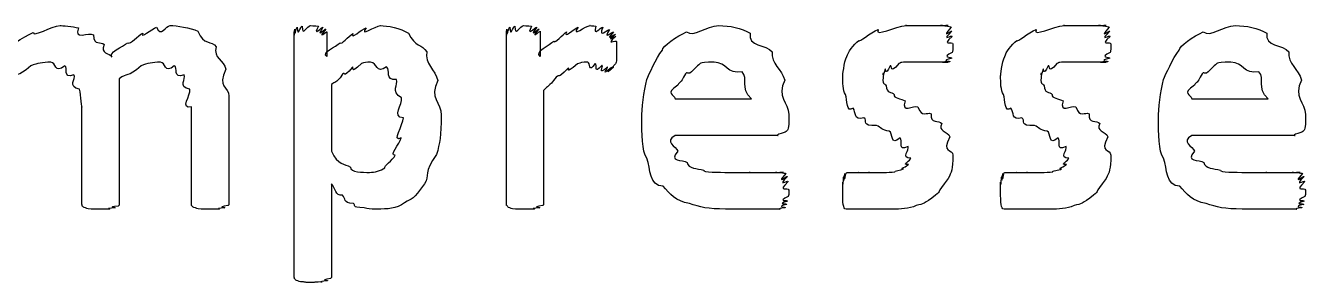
# Model space of a CAD drawing. Header units: millimetres. Extents: x 0 to 216, y 0 to 279.
# Drawn here: x 82.44 to 94.73, y 156.42 to 158.89 of the extents above; entities that cross this region are included whole.
import ezdxf

# ---------------------------------------------------------------- set-up
doc = ezdxf.new("R2010")
doc.units = ezdxf.units.MM
doc.layers.get('0').update_dxf_attribs({"linetype": 'CONTINUOUS'})

msp = doc.modelspace()

# ---------------------------------------------------------------- linework, layer by layer
at = {"color": 0}
for p, q in [((85.0223, 156.48), (85.0223, 158.829)), ((85.3362, 158.829), (85.3362, 158.592)), ((87.0589, 157.18), (87.0589, 158.834)), ((87.3841, 158.834), (87.3841, 158.592)), ((88.1172, 158.652), (88.1172, 158.652)), ((83.3409, 158.376), (83.3409, 157.18)), ((85.3803, 158.321), (85.3803, 157.682)), ((84.394, 158.211), (84.394, 157.18)), ((87.4173, 158.266), (87.4173, 157.18)), ((82.9829, 157.18), (82.9829, 158.107)), ((84.0355, 157.18), (84.0355, 158.107)), ((88.6795, 158.184), (89.4126, 158.184)), ((93.6417, 158.184), (94.3751, 158.184)), ((86.0697, 158.002), (86.0697, 158.002)), ((86.4334, 158.029), (86.4334, 158.029)), ((89.771, 158.035), (89.771, 157.974)), ((94.7332, 158.035), (94.7332, 157.974)), ((89.6662, 157.831), (88.6795, 157.831)), ((94.6284, 157.831), (93.6417, 157.831)), ((91.3476, 157.643), (91.3476, 157.643)), ((92.8645, 157.643), (92.8645, 157.643)), ((85.3803, 157.368), (85.3803, 156.48))]:
    msp.add_line(p, q, dxfattribs=at)
for points in [[(82.2494, 158.613), (82.2332, 158.683), (82.4286, 158.779), (82.514, 158.823)], [(82.514, 158.823), (82.5197, 158.771), (82.6851, 158.889), (82.7733, 158.889)], [(82.7733, 158.889), (82.7913, 158.889), (82.8971, 158.881), (82.9497, 158.867)], [(82.9497, 158.867), (82.8971, 158.742), (83.0516, 158.83), (83.0929, 158.801)], [(83.4238, 158.724), (83.4457, 158.702), (83.523, 158.796), (83.5671, 158.817)], [(83.5671, 158.817), (83.5339, 158.749), (83.6553, 158.861), (83.6993, 158.873)], [(83.6993, 158.873), (83.7392, 158.771), (83.7875, 158.889), (83.8316, 158.889)], [(83.8316, 158.889), (83.8895, 158.889), (84.026, 158.87), (84.0962, 158.834)], [(84.0962, 158.834), (84.1513, 158.698), (84.2285, 158.747), (84.2726, 158.685)], [(85.0223, 158.829), (85.0223, 158.746), (85.0237, 158.852), (85.0276, 158.856)], [(85.0276, 158.856), (85.029, 158.757), (85.0388, 158.869), (85.0498, 158.873)], [(85.0498, 158.873), (85.0554, 158.768), (85.0801, 158.884), (85.0995, 158.884)], [(85.0995, 158.884), (85.0953, 158.771), (85.1461, 158.889), (85.1764, 158.889)], [(85.1764, 158.889), (85.1574, 158.889), (85.2343, 158.887), (85.2537, 158.884)], [(85.2537, 158.884), (85.1944, 158.768), (85.2868, 158.879), (85.2978, 158.873)], [(85.2978, 158.873), (85.2205, 158.757), (85.3211, 158.863), (85.3253, 158.856)], [(85.3253, 158.856), (85.2318, 158.742), (85.3362, 158.84), (85.3362, 158.829)], [(85.4632, 158.724), (85.4742, 158.698), (85.543, 158.79), (85.5846, 158.812)], [(85.5846, 158.812), (85.5581, 158.746), (85.67, 158.856), (85.7112, 158.867)], [(85.7112, 158.867), (85.6425, 158.771), (85.8008, 158.889), (85.8492, 158.889)], [(85.8492, 158.889), (85.9151, 158.889), (86.0446, 158.864), (86.1191, 158.817)], [(86.1191, 158.817), (86.1797, 158.68), (86.2513, 158.713), (86.2954, 158.636)], [(87.0589, 158.834), (87.0589, 158.742), (87.0603, 158.848), (87.0645, 158.856)], [(87.0645, 158.856), (87.0659, 158.757), (87.0768, 158.869), (87.092, 158.873)], [(87.092, 158.873), (87.0948, 158.768), (87.1224, 158.884), (87.1418, 158.884)], [(87.1418, 158.884), (87.1361, 158.771), (87.1911, 158.889), (87.2243, 158.889)], [(87.2243, 158.889), (87.1982, 158.889), (87.2793, 158.887), (87.3016, 158.884)], [(87.3016, 158.884), (87.2423, 158.768), (87.34, 158.879), (87.351, 158.873)], [(87.351, 158.873), (87.2642, 158.757), (87.3689, 158.863), (87.3732, 158.856)], [(87.3732, 158.856), (87.2755, 158.742), (87.3841, 158.841), (87.3841, 158.834)], [(87.5164, 158.74), (87.5249, 158.709), (87.6004, 158.806), (87.6378, 158.829)], [(87.6378, 158.829), (87.5993, 158.753), (87.7108, 158.864), (87.7478, 158.873)], [(87.7478, 158.873), (87.6762, 158.771), (87.8265, 158.889), (87.8639, 158.889)], [(87.8639, 158.889), (87.8445, 158.889), (87.8967, 158.887), (87.9189, 158.884)], [(87.9189, 158.884), (87.8886, 158.768), (87.963, 158.879), (87.9849, 158.873)], [(87.9849, 158.873), (87.9369, 158.753), (88.0318, 158.858), (88.0512, 158.851)], [(88.0512, 158.851), (87.974, 158.738), (88.0816, 158.835), (88.0897, 158.829)], [(88.0897, 158.829), (87.9877, 158.724), (88.102, 158.813), (88.1063, 158.806)], [(88.1063, 158.806), (87.9962, 158.713), (88.1119, 158.796), (88.1119, 158.785)], [(88.5582, 158.652), (88.5543, 158.691), (88.6975, 158.787), (88.7899, 158.829)], [(88.7899, 158.829), (88.8559, 158.771), (88.984, 158.889), (89.0986, 158.889)], [(89.0986, 158.889), (89.2044, 158.889), (89.3163, 158.864), (89.4016, 158.817)], [(89.4016, 158.817), (89.3741, 158.68), (89.5558, 158.713), (89.6112, 158.636)], [(90.4434, 158.746), (90.4434, 158.72), (90.5563, 158.824), (90.6307, 158.851)], [(90.6307, 158.851), (90.5937, 158.771), (90.7976, 158.889), (90.901, 158.889)], [(90.901, 158.889), (90.8583, 158.889), (90.9891, 158.889), (91.0332, 158.889)], [(91.0332, 158.889), (91.0636, 158.889), (91.1172, 158.889), (91.1546, 158.889)], [(91.1546, 158.889), (91.138, 158.889), (91.222, 158.889), (91.2481, 158.889)], [(91.2481, 158.889), (91.1888, 158.889), (91.2922, 158.889), (91.3035, 158.889)], [(91.3035, 158.889), (91.2153, 158.889), (91.3268, 158.884), (91.331, 158.873)], [(91.331, 158.873), (91.222, 158.749), (91.3363, 158.848), (91.3363, 158.834)], [(91.3363, 158.834), (91.2262, 158.724), (91.3419, 158.806), (91.3419, 158.785)], [(91.9607, 158.746), (91.9607, 158.72), (92.0736, 158.824), (92.148, 158.851)], [(92.148, 158.851), (92.111, 158.771), (92.3149, 158.889), (92.4183, 158.889)], [(92.4183, 158.889), (92.3756, 158.889), (92.5064, 158.889), (92.5505, 158.889)], [(92.5505, 158.889), (92.5809, 158.889), (92.6345, 158.889), (92.6716, 158.889)], [(92.6716, 158.889), (92.6553, 158.889), (92.7393, 158.889), (92.7654, 158.889)], [(92.7654, 158.889), (92.7061, 158.889), (92.8095, 158.889), (92.8204, 158.889)], [(92.8204, 158.889), (92.7322, 158.889), (92.8441, 158.884), (92.8479, 158.873)], [(92.8479, 158.873), (92.7393, 158.749), (92.8536, 158.848), (92.8536, 158.834)], [(92.8536, 158.834), (92.7435, 158.724), (92.8592, 158.806), (92.8592, 158.785)], [(93.5207, 158.652), (93.5164, 158.691), (93.6597, 158.787), (93.7521, 158.829)], [(93.7521, 158.829), (93.8181, 158.771), (93.9465, 158.889), (94.0608, 158.889)], [(94.0608, 158.889), (94.167, 158.889), (94.2785, 158.864), (94.3638, 158.817)], [(94.3638, 158.817), (94.3363, 158.68), (94.5183, 158.713), (94.5734, 158.636)], [(83.0929, 158.801), (83.0957, 158.687), (83.1674, 158.743), (83.1977, 158.707)], [(83.1977, 158.707), (83.155, 158.613), (83.2499, 158.63), (83.2693, 158.586)], [(83.2693, 158.586), (83.228, 158.625), (83.3755, 158.687), (83.4238, 158.724)], [(84.2726, 158.685), (84.2395, 158.576), (84.347, 158.554), (84.3661, 158.47)], [(85.3362, 158.592), (85.2759, 158.625), (85.422, 158.687), (85.4632, 158.724)], [(87.3841, 158.592), (87.3234, 158.636), (87.4751, 158.703), (87.5164, 158.74)], [(88.1119, 158.785), (87.9987, 158.691), (88.1172, 158.757), (88.1172, 158.735)], [(88.1172, 158.735), (88.1172, 158.649), (88.1172, 158.688), (88.1172, 158.652)], [(90.3277, 158.592), (90.34, 158.631), (90.3912, 158.702), (90.4434, 158.746)], [(91.3419, 158.785), (91.229, 158.683), (91.3476, 158.742), (91.3476, 158.713)], [(91.3476, 158.713), (91.3476, 158.625), (91.3447, 158.655), (91.3419, 158.63)], [(91.845, 158.592), (91.8573, 158.631), (91.9081, 158.702), (91.9607, 158.746)], [(92.8592, 158.785), (92.746, 158.683), (92.8645, 158.742), (92.8645, 158.713)], [(92.8645, 158.713), (92.8645, 158.625), (92.8617, 158.655), (92.8592, 158.63)], [(86.2954, 158.636), (86.2707, 158.525), (86.3783, 158.466), (86.4002, 158.36)], [(88.1172, 158.569), (88.1172, 158.537), (88.1133, 158.531), (88.1063, 158.52)], [(88.1172, 158.652), (88.1172, 158.581), (88.1172, 158.592), (88.1172, 158.569)], [(88.4093, 158.371), (88.4287, 158.418), (88.495, 158.575), (88.5582, 158.652)], [(89.6112, 158.636), (89.6013, 158.525), (89.7061, 158.467), (89.7322, 158.365)], [(90.2892, 158.41), (90.2892, 158.4), (90.3016, 158.537), (90.3277, 158.592)], [(91.3363, 158.575), (91.2178, 158.548), (91.3268, 158.549), (91.3197, 158.542)], [(91.3419, 158.63), (91.2262, 158.576), (91.3391, 158.589), (91.3363, 158.575)], [(91.8062, 158.41), (91.8062, 158.4), (91.8185, 158.537), (91.845, 158.592)], [(92.8536, 158.575), (92.735, 158.548), (92.8441, 158.549), (92.837, 158.542)], [(92.8592, 158.63), (92.7435, 158.576), (92.8564, 158.589), (92.8536, 158.575)], [(93.3718, 158.371), (93.3909, 158.418), (93.4572, 158.575), (93.5207, 158.652)], [(94.5734, 158.636), (94.5638, 158.525), (94.6686, 158.467), (94.6947, 158.365)], [(82.4921, 158.503), (82.357, 158.378), (82.3599, 158.443), (82.2826, 158.376)], [(82.6851, 158.537), (82.6036, 158.537), (82.5581, 158.525), (82.4921, 158.503)], [(82.8174, 158.503), (82.7183, 158.418), (82.7359, 158.537), (82.6851, 158.537)], [(82.9056, 158.415), (82.7913, 158.378), (82.853, 158.484), (82.8174, 158.503)], [(83.5505, 158.503), (83.4154, 158.378), (83.4182, 158.443), (83.3409, 158.376)], [(83.7378, 158.537), (83.6581, 158.537), (83.6126, 158.525), (83.5505, 158.503)], [(83.8701, 158.503), (83.7724, 158.418), (83.789, 158.537), (83.7378, 158.537)], [(83.9639, 158.415), (83.8496, 158.378), (83.91, 158.484), (83.8701, 158.503)], [(84.3661, 158.47), (84.2754, 158.294), (84.394, 158.302), (84.394, 158.211)], [(85.5789, 158.487), (85.4812, 158.371), (85.5183, 158.449), (85.4851, 158.421)], [(85.6671, 158.525), (85.5405, 158.404), (85.6079, 158.505), (85.5789, 158.487)], [(85.7553, 158.537), (85.7169, 158.537), (85.6961, 158.532), (85.6671, 158.525)], [(85.9095, 158.492), (85.8075, 158.418), (85.8174, 158.537), (85.7553, 158.537)], [(86.0033, 158.371), (85.889, 158.36), (85.9497, 158.462), (85.9095, 158.492)], [(87.6487, 158.476), (87.5358, 158.36), (87.5785, 158.429), (87.5386, 158.393)], [(87.7425, 158.52), (87.6018, 158.4), (87.6819, 158.498), (87.6487, 158.476)], [(87.8417, 158.537), (87.7824, 158.537), (87.7757, 158.531), (87.7425, 158.52)], [(87.9133, 158.525), (87.8417, 158.418), (87.8664, 158.537), (87.8417, 158.537)], [(87.9796, 158.509), (87.8886, 158.407), (87.938, 158.521), (87.9133, 158.525)], [(88.029, 158.492), (87.9256, 158.396), (87.9972, 158.505), (87.9796, 158.509)], [(88.0678, 158.487), (87.9546, 158.385), (88.0428, 158.488), (88.029, 158.492)], [(88.0897, 158.492), (87.9768, 158.385), (88.0787, 158.487), (88.0678, 158.487)], [(88.1063, 158.52), (87.9877, 158.396), (88.0967, 158.499), (88.0897, 158.492)], [(88.8944, 158.503), (88.7899, 158.378), (88.8118, 158.459), (88.7786, 158.426)], [(89.0545, 158.537), (88.8806, 158.537), (88.9413, 158.525), (88.8944, 158.503)], [(89.3244, 158.443), (89.1783, 158.418), (89.1755, 158.537), (89.0545, 158.537)], [(89.4126, 158.184), (89.2997, 158.294), (89.3865, 158.379), (89.3244, 158.443)], [(90.697, 158.47), (90.6667, 158.363), (90.6805, 158.446), (90.6805, 158.432)], [(90.7464, 158.503), (90.6886, 158.389), (90.708, 158.484), (90.697, 158.47)], [(90.8293, 158.525), (90.7327, 158.407), (90.7687, 158.514), (90.7464, 158.503)], [(90.9507, 158.537), (90.8032, 158.537), (90.865, 158.532), (90.8293, 158.525)], [(91.0883, 158.537), (91.0167, 158.537), (91.0015, 158.537), (90.9507, 158.537)], [(91.1931, 158.537), (91.0967, 158.537), (91.1281, 158.537), (91.0883, 158.537)], [(91.2647, 158.537), (91.156, 158.537), (91.222, 158.537), (91.1931, 158.537)], [(91.3035, 158.537), (91.1931, 158.537), (91.2827, 158.537), (91.2647, 158.537)], [(91.3197, 158.542), (91.2068, 158.537), (91.3102, 158.537), (91.3035, 158.537)], [(92.2143, 158.47), (92.184, 158.363), (92.1978, 158.446), (92.1978, 158.432)], [(92.2637, 158.503), (92.2059, 158.389), (92.2253, 158.484), (92.2143, 158.47)], [(92.3466, 158.525), (92.25, 158.407), (92.286, 158.514), (92.2637, 158.503)], [(92.4676, 158.537), (92.3202, 158.537), (92.3823, 158.532), (92.3466, 158.525)], [(92.6056, 158.537), (92.534, 158.537), (92.5188, 158.537), (92.4676, 158.537)], [(92.7104, 158.537), (92.6137, 158.537), (92.6454, 158.537), (92.6056, 158.537)], [(92.782, 158.537), (92.673, 158.537), (92.7393, 158.537), (92.7104, 158.537)], [(92.8204, 158.537), (92.7104, 158.537), (92.8, 158.537), (92.782, 158.537)], [(92.837, 158.542), (92.7241, 158.537), (92.8275, 158.537), (92.8204, 158.537)], [(93.8569, 158.503), (93.7521, 158.378), (93.774, 158.459), (93.7412, 158.426)], [(94.0167, 158.537), (93.8431, 158.537), (93.9038, 158.525), (93.8569, 158.503)], [(94.2869, 158.443), (94.1405, 158.418), (94.138, 158.537), (94.0167, 158.537)], [(94.3751, 158.184), (94.2619, 158.294), (94.3487, 158.379), (94.2869, 158.443)], [(82.9606, 158.277), (82.8393, 158.301), (82.9303, 158.378), (82.9056, 158.415)], [(84.019, 158.277), (83.8976, 158.301), (83.9886, 158.378), (83.9639, 158.415)], [(85.4851, 158.421), (85.4149, 158.316), (85.4163, 158.361), (85.3803, 158.321)], [(86.0531, 158.195), (85.9374, 158.257), (86.028, 158.319), (86.0033, 158.371)], [(86.4002, 158.36), (86.3148, 158.198), (86.4334, 158.146), (86.4334, 158.029)], [(87.5386, 158.393), (87.4586, 158.29), (87.4614, 158.317), (87.4173, 158.266)], [(88.3599, 158.002), (88.3599, 158.08), (88.3765, 158.261), (88.4093, 158.371)], [(88.707, 158.316), (88.5719, 158.23), (88.6795, 158.23), (88.6795, 158.184)], [(88.7786, 158.426), (88.7264, 158.316), (88.725, 158.36), (88.707, 158.316)], [(89.7322, 158.365), (89.6525, 158.201), (89.771, 158.152), (89.771, 158.035)], [(90.3168, 158.228), (90.2892, 158.264), (90.2892, 158.339), (90.2892, 158.41)], [(90.6805, 158.432), (90.6667, 158.301), (90.6886, 158.344), (90.708, 158.31)], [(91.8337, 158.228), (91.8062, 158.264), (91.8062, 158.339), (91.8062, 158.41)], [(92.1978, 158.432), (92.184, 158.301), (92.2059, 158.344), (92.2253, 158.31)], [(93.3221, 158.002), (93.3221, 158.08), (93.3387, 158.261), (93.3718, 158.371)], [(93.6696, 158.316), (93.5344, 158.23), (93.6417, 158.23), (93.6417, 158.184)], [(93.7412, 158.426), (93.6886, 158.316), (93.6872, 158.36), (93.6696, 158.316)], [(94.6947, 158.365), (94.6146, 158.201), (94.7332, 158.152), (94.7332, 158.035)], [(82.9829, 158.107), (82.9829, 158.076), (82.9744, 158.225), (82.9606, 158.277)], [(84.0355, 158.107), (83.9198, 158.076), (84.0299, 158.225), (84.019, 158.277)], [(86.0697, 158.002), (85.955, 158.01), (86.064, 158.131), (86.0531, 158.195)], [(90.3884, 158.096), (90.3249, 158.043), (90.3344, 158.175), (90.3168, 158.228)], [(90.708, 158.31), (90.708, 158.239), (90.7549, 158.253), (90.7852, 158.228)], [(90.7852, 158.228), (90.7701, 158.19), (90.8526, 158.185), (90.89, 158.167)], [(91.9057, 158.096), (91.8422, 158.043), (91.8517, 158.175), (91.8337, 158.228)], [(92.2253, 158.31), (92.2253, 158.239), (92.2722, 158.253), (92.3025, 158.228)], [(92.3025, 158.228), (92.2874, 158.19), (92.3699, 158.185), (92.407, 158.167)], [(90.4931, 158.002), (90.3884, 157.97), (90.4215, 158.058), (90.3884, 158.096)], [(90.89, 158.167), (90.8473, 158.036), (90.9697, 158.128), (91.011, 158.107)], [(91.011, 158.107), (91.0498, 157.996), (91.0967, 158.065), (91.138, 158.04)], [(92.0101, 158.002), (91.9057, 157.97), (91.9385, 158.058), (91.9057, 158.096)], [(92.407, 158.167), (92.3643, 158.036), (92.487, 158.128), (92.5283, 158.107)], [(92.5283, 158.107), (92.5671, 157.996), (92.6137, 158.065), (92.6553, 158.04)], [(86.0474, 157.809), (85.955, 157.76), (86.0697, 157.935), (86.0697, 158.002)], [(86.4334, 158.029), (86.4334, 157.823), (86.4182, 157.762), (86.3893, 157.649)], [(88.4093, 157.616), (88.3599, 157.679), (88.3599, 157.854), (88.3599, 158.002)], [(89.771, 157.974), (89.771, 157.875), (89.7601, 157.886), (89.7378, 157.864)], [(90.6142, 157.93), (90.4656, 157.919), (90.533, 157.976), (90.4931, 158.002)], [(91.138, 158.04), (91.1296, 157.944), (91.2125, 157.982), (91.2428, 157.947)], [(91.2428, 157.947), (91.1931, 157.875), (91.3007, 157.871), (91.3197, 157.82)], [(92.1314, 157.93), (91.9826, 157.919), (92.0503, 157.976), (92.0101, 158.002)], [(92.6553, 158.04), (92.6469, 157.944), (92.7294, 157.982), (92.7597, 157.947)], [(92.7597, 157.947), (92.7104, 157.875), (92.8176, 157.871), (92.837, 157.82)], [(93.3718, 157.616), (93.3221, 157.679), (93.3221, 157.854), (93.3221, 158.002)], [(94.7332, 157.974), (94.7332, 157.875), (94.7222, 157.886), (94.7, 157.864)], [(88.6795, 157.831), (88.5719, 157.776), (88.6876, 157.726), (88.707, 157.682)], [(89.7378, 157.864), (89.6084, 157.831), (89.6909, 157.831), (89.6662, 157.831)], [(90.7355, 157.875), (90.6667, 157.878), (90.6582, 157.911), (90.6142, 157.93)], [(90.8403, 157.809), (90.744, 157.723), (90.7754, 157.856), (90.7355, 157.875)], [(92.2528, 157.875), (92.184, 157.878), (92.1755, 157.911), (92.1314, 157.93)], [(92.3576, 157.809), (92.2609, 157.723), (92.2927, 157.856), (92.2528, 157.875)], [(93.6417, 157.831), (93.5344, 157.776), (93.6502, 157.726), (93.6696, 157.682)], [(94.7, 157.864), (94.5706, 157.831), (94.6534, 157.831), (94.6284, 157.831)], [(85.9924, 157.643), (85.9289, 157.639), (86.0365, 157.75), (86.0474, 157.809)], [(90.9175, 157.726), (90.8071, 157.676), (90.8734, 157.787), (90.8403, 157.809)], [(90.9451, 157.616), (90.8431, 157.613), (90.9355, 157.696), (90.9175, 157.726)], [(91.3197, 157.82), (91.229, 157.657), (91.3476, 157.712), (91.3476, 157.643)], [(92.4348, 157.726), (92.3244, 157.676), (92.3907, 157.787), (92.3576, 157.809)], [(92.4623, 157.616), (92.3604, 157.613), (92.4525, 157.696), (92.4348, 157.726)], [(92.837, 157.82), (92.746, 157.657), (92.8645, 157.712), (92.8645, 157.643)], [(85.3803, 157.682), (85.441, 157.547), (85.5031, 157.564), (85.5624, 157.528)], [(85.8933, 157.522), (85.8781, 157.536), (85.9663, 157.591), (85.9924, 157.643)], [(86.3893, 157.649), (86.2598, 157.481), (86.3244, 157.445), (86.2736, 157.368)], [(88.5638, 157.346), (88.4287, 157.346), (88.4453, 157.508), (88.4093, 157.616)], [(88.707, 157.682), (88.6093, 157.573), (88.7539, 157.605), (88.7952, 157.572)], [(90.9228, 157.555), (90.8431, 157.547), (90.9451, 157.594), (90.9451, 157.616)], [(91.3476, 157.643), (91.3476, 157.503), (91.3324, 157.484), (91.3035, 157.418)], [(92.4401, 157.555), (92.3604, 157.547), (92.4623, 157.594), (92.4623, 157.616)], [(92.8645, 157.643), (92.8645, 157.503), (92.8494, 157.484), (92.8204, 157.418)], [(93.526, 157.346), (93.3909, 157.346), (93.4074, 157.508), (93.3718, 157.616)], [(93.6696, 157.682), (93.5715, 157.573), (93.7161, 157.605), (93.7577, 157.572)], [(85.5624, 157.528), (85.5581, 157.478), (85.6809, 157.478), (85.7444, 157.478)], [(85.7444, 157.478), (85.7966, 157.478), (85.8516, 157.492), (85.8933, 157.522)], [(88.7952, 157.572), (88.8076, 157.511), (88.8891, 157.518), (88.955, 157.5)], [(88.955, 157.5), (88.9399, 157.478), (89.1011, 157.478), (89.1977, 157.478)], [(89.1977, 157.478), (89.2309, 157.478), (89.3424, 157.478), (89.4016, 157.478)], [(89.4016, 157.478), (89.348, 157.478), (89.5092, 157.478), (89.5505, 157.478)], [(89.5505, 157.478), (89.5505, 157.478), (89.6288, 157.478), (89.6553, 157.478)], [(89.6553, 157.478), (89.6056, 157.478), (89.7061, 157.478), (89.7213, 157.478)], [(89.7213, 157.478), (89.6303, 157.478), (89.7393, 157.474), (89.7435, 157.467)], [(89.7435, 157.467), (89.6415, 157.348), (89.7558, 157.453), (89.7601, 157.439)], [(90.3002, 157.439), (90.3002, 157.348), (90.3069, 157.463), (90.3111, 157.467)], [(90.3111, 157.467), (90.3069, 157.36), (90.3192, 157.478), (90.3277, 157.478)], [(90.3277, 157.478), (90.3249, 157.478), (90.3524, 157.478), (90.3718, 157.478)], [(90.3718, 157.478), (90.3661, 157.478), (90.4173, 157.478), (90.4434, 157.478)], [(90.4434, 157.478), (90.4215, 157.478), (90.5069, 157.478), (90.5482, 157.478)], [(90.5482, 157.478), (90.5013, 157.478), (90.6336, 157.478), (90.6861, 157.478)], [(90.6861, 157.478), (90.7108, 157.478), (90.7602, 157.479), (90.7905, 157.484)], [(90.7905, 157.484), (90.7743, 157.489), (90.8512, 157.5), (90.8734, 157.511)], [(90.8734, 157.511), (90.8184, 157.511), (90.9119, 157.536), (90.9228, 157.555)], [(91.8175, 157.439), (91.8175, 157.348), (91.8242, 157.463), (91.8284, 157.467)], [(91.8284, 157.467), (91.8242, 157.36), (91.8365, 157.478), (91.845, 157.478)], [(91.845, 157.478), (91.8422, 157.478), (91.8697, 157.478), (91.8891, 157.478)], [(91.8891, 157.478), (91.8834, 157.478), (91.9346, 157.478), (91.9607, 157.478)], [(91.9607, 157.478), (91.9385, 157.478), (92.0239, 157.478), (92.0655, 157.478)], [(92.0655, 157.478), (92.0186, 157.478), (92.1508, 157.478), (92.2031, 157.478)], [(92.2031, 157.478), (92.2281, 157.478), (92.2775, 157.479), (92.3078, 157.484)], [(92.3078, 157.484), (92.2913, 157.489), (92.3685, 157.5), (92.3907, 157.511)], [(92.3907, 157.511), (92.3354, 157.511), (92.4292, 157.536), (92.4401, 157.555)], [(93.7577, 157.572), (93.7701, 157.511), (93.8512, 157.518), (93.9176, 157.5)], [(93.9176, 157.5), (93.9024, 157.478), (94.0636, 157.478), (94.1599, 157.478)], [(94.1599, 157.478), (94.1931, 157.478), (94.3046, 157.478), (94.3638, 157.478)], [(94.3638, 157.478), (94.3102, 157.478), (94.4714, 157.478), (94.5127, 157.478)], [(94.5127, 157.478), (94.5127, 157.478), (94.5914, 157.478), (94.6175, 157.478)], [(94.6175, 157.478), (94.5677, 157.478), (94.6686, 157.478), (94.6838, 157.478)], [(94.6838, 157.478), (94.5928, 157.478), (94.7014, 157.474), (94.7057, 157.467)], [(94.7057, 157.467), (94.6037, 157.348), (94.718, 157.453), (94.7222, 157.439)], [(85.4851, 157.258), (85.4149, 157.246), (85.4163, 157.327), (85.3803, 157.368)], [(86.2736, 157.368), (86.1579, 157.209), (86.1579, 157.23), (86.0806, 157.186)], [(88.8175, 157.18), (88.6823, 157.198), (88.6326, 157.272), (88.5638, 157.346)], [(89.7601, 157.439), (89.6497, 157.324), (89.7654, 157.412), (89.7654, 157.39)], [(89.7654, 157.39), (89.6525, 157.28), (89.771, 157.34), (89.771, 157.307)], [(90.2892, 157.384), (90.2917, 157.319), (90.2959, 157.424), (90.3002, 157.439)], [(90.2892, 157.302), (90.2892, 157.275), (90.2892, 157.362), (90.2892, 157.384)], [(91.3035, 157.418), (91.1737, 157.258), (91.2372, 157.302), (91.1821, 157.258)], [(91.8062, 157.384), (91.809, 157.319), (91.8132, 157.424), (91.8175, 157.439)], [(91.8062, 157.302), (91.8062, 157.275), (91.8062, 157.362), (91.8062, 157.384)], [(92.8204, 157.418), (92.691, 157.258), (92.7544, 157.302), (92.6994, 157.258)], [(93.7796, 157.18), (93.6445, 157.198), (93.5951, 157.272), (93.526, 157.346)], [(94.7222, 157.439), (94.6118, 157.324), (94.7279, 157.412), (94.7279, 157.39)], [(94.7279, 157.39), (94.6146, 157.28), (94.7332, 157.34), (94.7332, 157.307)], [(85.5899, 157.18), (85.4851, 157.183), (85.5211, 157.227), (85.4851, 157.258)], [(89.7654, 157.246), (89.6497, 157.191), (89.7625, 157.216), (89.7601, 157.202)], [(89.771, 157.307), (89.771, 157.225), (89.7682, 157.264), (89.7654, 157.246)], [(90.2945, 157.17), (90.2892, 157.187), (90.2892, 157.246), (90.2892, 157.302)], [(91.1821, 157.258), (91.0678, 157.17), (91.0678, 157.18), (90.9948, 157.158)], [(91.8118, 157.17), (91.8062, 157.187), (91.8062, 157.246), (91.8062, 157.302)], [(92.6994, 157.258), (92.5848, 157.17), (92.5848, 157.18), (92.5117, 157.158)], [(94.7279, 157.246), (94.6118, 157.191), (94.7251, 157.216), (94.7222, 157.202)], [(94.7332, 157.307), (94.7332, 157.225), (94.7304, 157.264), (94.7279, 157.246)], [(82.9882, 157.153), (82.9829, 157.15), (82.9829, 157.17), (82.9829, 157.18)], [(83.0157, 157.136), (82.9938, 157.139), (82.9952, 157.149), (82.9882, 157.153)], [(83.0711, 157.125), (83.0185, 157.128), (83.0294, 157.132), (83.0157, 157.136)], [(83.1592, 157.125), (83.0668, 157.125), (83.0957, 157.125), (83.0711, 157.125)], [(83.2474, 157.125), (83.137, 157.125), (83.1949, 157.125), (83.1592, 157.125)], [(83.3025, 157.136), (83.1811, 157.128), (83.2693, 157.128), (83.2474, 157.125)], [(83.33, 157.153), (83.21, 157.139), (83.3162, 157.143), (83.3025, 157.136)], [(83.3409, 157.18), (83.3381, 157.15), (83.3367, 157.16), (83.33, 157.153)], [(84.0412, 157.153), (84.037, 157.15), (84.0355, 157.17), (84.0355, 157.18)], [(84.074, 157.136), (84.0479, 157.139), (84.0479, 157.149), (84.0412, 157.153)], [(84.1294, 157.125), (84.0768, 157.128), (84.0878, 157.132), (84.074, 157.136)], [(84.2176, 157.125), (84.1209, 157.125), (84.1513, 157.125), (84.1294, 157.125)], [(84.3001, 157.125), (84.1911, 157.125), (84.2504, 157.125), (84.2176, 157.125)], [(84.3552, 157.136), (84.2395, 157.128), (84.3248, 157.128), (84.3001, 157.125)], [(84.3827, 157.158), (84.2641, 157.139), (84.3689, 157.143), (84.3552, 157.136)], [(84.394, 157.18), (84.394, 157.154), (84.3897, 157.165), (84.3827, 157.158)], [(85.6947, 157.136), (85.5543, 157.143), (85.6259, 157.161), (85.5899, 157.18)], [(85.816, 157.125), (85.7416, 157.125), (85.7306, 157.128), (85.6947, 157.136)], [(86.0806, 157.186), (86.0033, 157.125), (85.9151, 157.125), (85.816, 157.125)], [(87.0645, 157.158), (87.0589, 157.154), (87.0589, 157.172), (87.0589, 157.18)], [(87.092, 157.136), (87.0701, 157.139), (87.0712, 157.15), (87.0645, 157.158)], [(87.147, 157.125), (87.0948, 157.128), (87.1058, 157.132), (87.092, 157.136)], [(87.2352, 157.125), (87.1432, 157.125), (87.1721, 157.125), (87.147, 157.125)], [(87.3234, 157.125), (87.2134, 157.125), (87.2712, 157.125), (87.2352, 157.125)], [(87.3788, 157.136), (87.2603, 157.128), (87.3485, 157.128), (87.3234, 157.125)], [(87.4063, 157.158), (87.2864, 157.139), (87.3926, 157.143), (87.3788, 157.136)], [(87.4173, 157.18), (87.4145, 157.154), (87.413, 157.165), (87.4063, 157.158)], [(89.1646, 157.125), (88.9991, 157.125), (88.9166, 157.143), (88.8175, 157.18)], [(89.3794, 157.125), (89.2087, 157.125), (89.2418, 157.125), (89.1646, 157.125)], [(89.5558, 157.125), (89.4581, 157.125), (89.4457, 157.125), (89.3794, 157.125)], [(89.6828, 157.125), (89.5615, 157.125), (89.607, 157.125), (89.5558, 157.125)], [(89.7378, 157.136), (89.6278, 157.125), (89.716, 157.125), (89.6828, 157.125)], [(89.7544, 157.17), (89.6387, 157.143), (89.7449, 157.147), (89.7378, 157.136)], [(89.7601, 157.202), (89.6454, 157.165), (89.7572, 157.18), (89.7544, 157.17)], [(90.322, 157.125), (90.3002, 157.125), (90.3016, 157.139), (90.2945, 157.17)], [(90.3827, 157.125), (90.3249, 157.125), (90.3358, 157.125), (90.322, 157.125)], [(90.4766, 157.125), (90.3774, 157.125), (90.4074, 157.125), (90.3827, 157.125)], [(90.6089, 157.125), (90.4543, 157.125), (90.5164, 157.125), (90.4766, 157.125)], [(90.763, 157.125), (90.6667, 157.125), (90.6558, 157.125), (90.6089, 157.125)], [(90.9948, 157.158), (90.9242, 157.125), (90.8473, 157.125), (90.763, 157.125)], [(91.8393, 157.125), (91.8175, 157.125), (91.8185, 157.139), (91.8118, 157.17)], [(91.9, 157.125), (91.8422, 157.125), (91.8531, 157.125), (91.8393, 157.125)], [(91.9939, 157.125), (91.8944, 157.125), (91.9247, 157.125), (91.9, 157.125)], [(92.1261, 157.125), (91.9716, 157.125), (92.0337, 157.125), (91.9939, 157.125)], [(92.2803, 157.125), (92.184, 157.125), (92.1727, 157.125), (92.1261, 157.125)], [(92.5117, 157.158), (92.4415, 157.125), (92.3643, 157.125), (92.2803, 157.125)], [(94.1268, 157.125), (93.9617, 157.125), (93.8788, 157.143), (93.7796, 157.18)], [(94.3419, 157.125), (94.1709, 157.125), (94.204, 157.125), (94.1268, 157.125)], [(94.5183, 157.125), (94.4203, 157.125), (94.4079, 157.125), (94.3419, 157.125)], [(94.645, 157.125), (94.5236, 157.125), (94.5691, 157.125), (94.5183, 157.125)], [(94.7, 157.136), (94.59, 157.125), (94.6781, 157.125), (94.645, 157.125)], [(94.7166, 157.17), (94.6009, 157.143), (94.7071, 157.147), (94.7, 157.136)], [(94.7222, 157.202), (94.6079, 157.165), (94.7194, 157.18), (94.7166, 157.17)], [(85.0276, 156.453), (85.0223, 156.45), (85.0223, 156.469), (85.0223, 156.48)], [(85.3803, 156.48), (85.3779, 156.453), (85.3765, 156.466), (85.3694, 156.458)], [(85.0554, 156.436), (85.0332, 156.435), (85.0346, 156.446), (85.0276, 156.453)], [(85.1105, 156.425), (85.0579, 156.424), (85.0692, 156.429), (85.0554, 156.436)], [(85.1987, 156.42), (85.1062, 156.42), (85.1352, 156.422), (85.1105, 156.425)], [(85.2868, 156.425), (85.1764, 156.42), (85.2343, 156.42), (85.1987, 156.42)], [(85.3419, 156.436), (85.2234, 156.424), (85.3115, 156.425), (85.2868, 156.425)], [(85.3694, 156.458), (85.2495, 156.435), (85.3556, 156.44), (85.3419, 156.436)]]:
    msp.add_open_spline(points, degree=3, dxfattribs=at)

doc.saveas('drawing.dxf')
